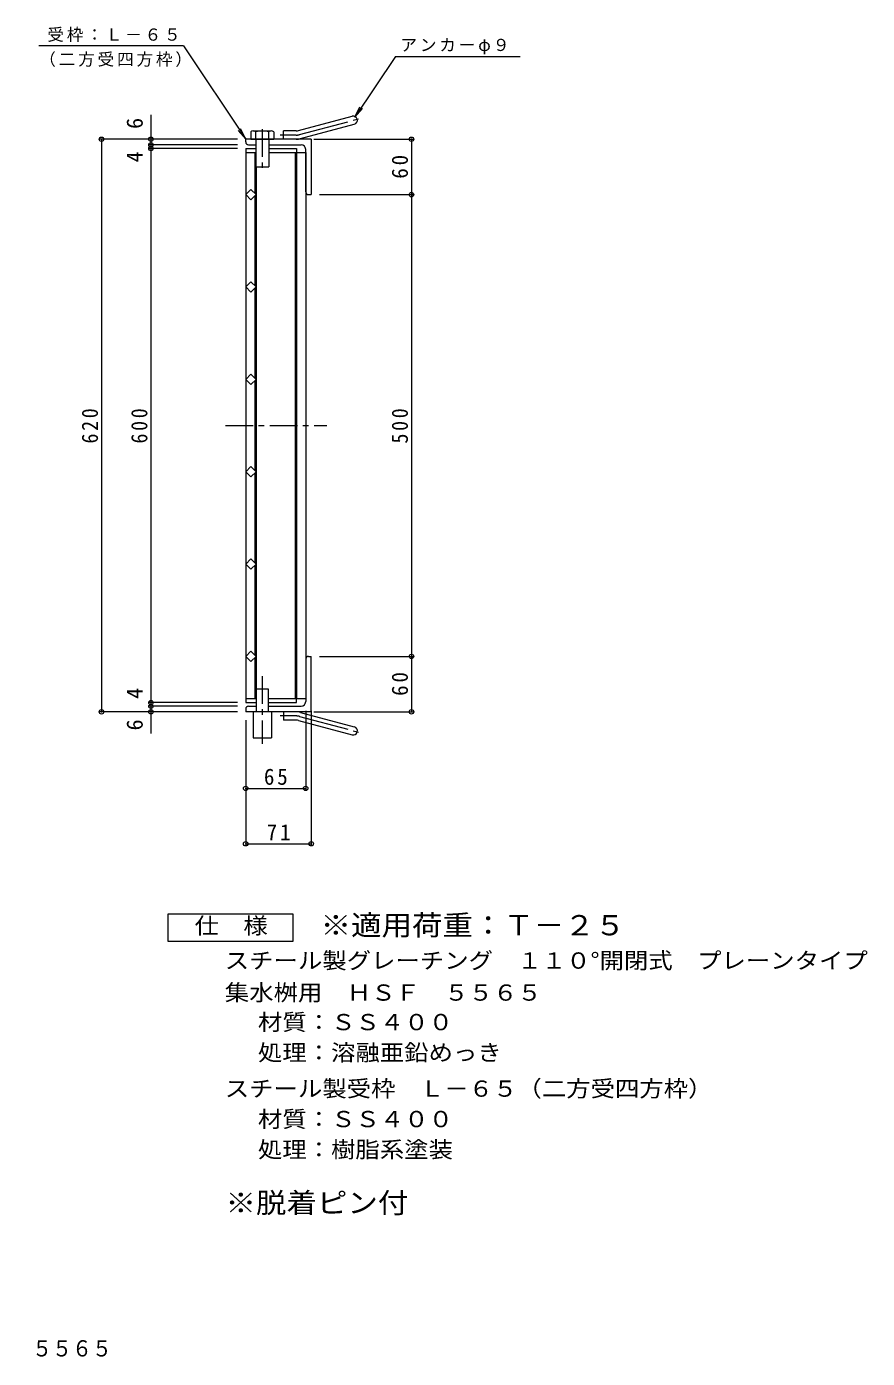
# Model space of a CAD drawing. Units: millimetres, scale not verified. Extents: x -912 to 1060, y -823 to 716.
# Drawn here: x 149 to 1060, y -823 to 619 of the extents above; entities that cross this region are included whole.
import ezdxf
from ezdxf.enums import TextEntityAlignment as Align

# ---------------------------------------------------------------- set-up
doc = ezdxf.new("R2010")
doc.units = ezdxf.units.MM
doc.header["$LTSCALE"] = 6
doc.header["$PDMODE"] = 32
doc.header["$PDSIZE"] = 4.8
doc.linetypes.add('CHAIN1', pattern=[8, 5, -1, 1, -1])
doc.linetypes.add('CHAIN2', pattern=[12, 9, -1, 1, -1])
for name, color, linetype, lineweight in [('A-1', 2, 'Continuous', 9), ('A-2', 3, 'Continuous', 9), ('A-4', 7, 'Continuous', 9), ('A-5', 7, 'Continuous', 9), ('A-9', 4, 'Continuous', 9), ('F-4_F-4ﾚｲﾔ', 2, 'Continuous', 9)]:
    doc.layers.add(name, color=color, linetype=linetype, lineweight=lineweight)
doc.layers.add('F-5_F-5ﾚｲﾔ', color=2, linetype='Continuous')
doc.styles.add('ＭＳ ゴシック', font='')
doc.styles.get('ＭＳ ゴシック').set_extended_font_data('MS Gothic')

msp = doc.modelspace()

# ---------------------------------------------------------------- linework, layer by layer
at = {"layer": 'A-1'}
for p, q in [((443.815, 506.718), (502.006, 522.31)), ((427.671, 497.411), (427.671, 506.411)), ((441.486, 506.411), (427.671, 506.411)), ((446.144, 498.024), (504.335, 513.617)), ((457.671, 497.411), (386.67, 497.411)), ((386.67, 494.411), (386.67, 497.411)), ((389.671, 491.411), (397.67, 491.411)), ((411.671, 491.411), (446.671, 491.411)), ((457.671, 497.411), (457.671, 437.411)), ((451.671, 440.411), (451.671, 486.411)), ((454.67, 437.411), (457.671, 437.411)), ((451.671, -65.589), (451.671, -111.589)), ((454.67, -62.589), (457.671, -62.589)), ((457.671, -122.589), (457.671, -62.589)), ((386.67, -119.589), (386.67, -122.589)), ((457.671, -122.589), (386.67, -122.589)), ((389.671, -116.589), (398.171, -116.589)), ((411.17, -116.589), (446.671, -116.589)), ((427.671, -122.589), (427.671, -131.589)), ((446.144, -123.203), (504.335, -138.795)), ((441.486, -131.589), (427.671, -131.589)), ((443.815, -131.896), (502.006, -147.488))]:
    msp.add_line(p, q, dxfattribs=at)
at = {"layer": 'A-1', "linetype": 'CHAIN2'}
for p, q in [((444.98, 502.371), (510.146, 519.832)), ((441.486, 501.911), (423.866, 501.911)), ((441.486, -127.089), (423.866, -127.089)), ((444.98, -127.549), (510.146, -145.01))]:
    msp.add_line(p, q, dxfattribs=at)
at = {"layer": 'A-1'}
for centre, radius, start, end in [((503.17, 517.963), 4.5, 285.00014, 104.99991), ((441.486, 515.411), 9, 270, 285.00002), ((389.671, 494.411), 3, 180, 270), ((441.486, 515.411), 18, 270, 285), ((446.671, 486.411), 5, 0, 90), ((454.67, 440.411), 3, 180, 270), ((454.67, -65.589), 3, 90, 180), ((446.671, -111.589), 5, 270, 0), ((389.671, -119.589), 3, 90, 180), ((441.486, -140.589), 18, 74.99998, 89.99998), ((441.486, -140.589), 9, 74.99998, 90), ((503.17, -143.141), 4.5, 255.00008, 74.99986)]:
    msp.add_arc(centre, radius, start, end, dxfattribs=at)
at = {"layer": 'A-1', "linetype": 'CHAIN2'}
for centre, start, end in [((441.486, 515.411), 270, 284.99995), ((441.486, -140.589), 75.00005, 90)]:
    msp.add_arc(centre, 13.5, start, end, dxfattribs=at)
at = {"layer": 'A-2'}
for p, q in [((386.67, 487.411), (386.67, -112.589)), ((386.67, 487.411), (397.67, 487.411)), ((386.67, 482.911), (397.67, 482.911)), ((396.671, 482.911), (396.671, 438.725)), ((411.671, 482.911), (451.671, 482.911)), ((440.171, 482.911), (440.171, -108.089)), ((441.67, 482.911), (441.67, -108.089)), ((451.671, 482.911), (451.671, -108.089)), ((398.171, 467.411), (398.171, -108.089)), ((396.671, 436.097), (396.671, 338.725)), ((396.671, 336.097), (396.671, 238.725)), ((396.671, 236.097), (396.671, 138.725)), ((396.671, 136.097), (396.671, 38.725)), ((396.671, 36.097), (396.671, -61.275)), ((396.671, -63.903), (396.671, -108.089)), ((386.67, -108.089), (398.171, -108.089)), ((386.67, -112.589), (398.171, -112.589)), ((411.17, -108.089), (451.671, -108.089))]:
    msp.add_line(p, q, dxfattribs=at)
at = {"layer": 'A-2', "linetype": 'CHAIN1'}
msp.add_line((364.681, 187.411), (474.525, 187.411), dxfattribs=at)
at = {"layer": 'A-2'}
for points in [[(411.671, 487.411), (441.67, 487.411), (441.67, 482.911)], [(411.17, -112.589), (441.67, -112.589), (441.67, -108.089)]]:
    msp.add_lwpolyline(points, dxfattribs=at)
for points in [[(397.984, 437.411), (392.327, 431.754), (386.671, 437.411), (392.327, 443.068)], [(397.984, 337.411), (392.327, 331.754), (386.671, 337.411), (392.327, 343.068)], [(397.984, 237.411), (392.327, 231.754), (386.671, 237.411), (392.327, 243.068)], [(397.984, 137.411), (392.327, 131.754), (386.671, 137.411), (392.327, 143.068)], [(397.984, 37.411), (392.327, 31.754), (386.671, 37.411), (392.327, 43.068)], [(397.984, -62.589), (392.327, -68.246), (386.671, -62.589), (392.327, -56.932)]]:
    msp.add_lwpolyline(points, close=True, dxfattribs=at)
at = {"layer": 'A-4'}
for p, q in [((284.063, 523.675), (284.063, -146.022)), ((377.67, 497.411), (228.749, 497.411)), ((230.549, 497.411), (230.549, -122.589)), ((377.67, 491.411), (282.263, 491.411)), ((460.486, 497.411), (568.025, 497.411)), ((566.225, 497.411), (566.225, 437.411)), ((377.67, 487.411), (282.263, 487.411)), ((466.671, 437.411), (568.025, 437.411)), ((566.225, 437.411), (566.225, -62.589)), ((466.671, -62.589), (568.025, -62.589)), ((566.225, -62.589), (566.225, -122.589)), ((377.67, -112.589), (282.263, -112.589)), ((377.67, -122.589), (228.749, -122.589)), ((377.67, -116.589), (282.263, -116.589)), ((451.671, -121.589), (451.671, -207.306)), ((457.67, -121.589), (457.67, -267.27)), ((460.486, -122.589), (568.025, -122.589)), ((386.67, -131.589), (386.67, -267.27)), ((386.67, -205.506), (451.671, -205.506)), ((386.67, -265.47), (457.67, -265.47))]:
    msp.add_line(p, q, dxfattribs=at)
for p in [(230.549, 497.411), (284.063, 497.411), (284.063, 491.411), (566.225, 497.411), (284.063, 487.411), (566.225, 437.411), (566.225, -62.589), (284.063, -112.589), (284.063, -116.589), (230.549, -122.589), (284.063, -122.589), (566.225, -122.589), (386.67, -205.506), (451.671, -205.506), (386.67, -265.47), (457.67, -265.47)]:
    msp.add_point(p, dxfattribs=at)
at = {"layer": 'A-5'}
for p, q in [((319.434, 598.497), (162.67, 598.497)), ((319.434, 598.497), (386.67, 497.411)), ((548.877, 587.156), (504.967, 521.139)), ((548.877, 587.156), (683.872, 587.156)), ((504.967, 521.139), (510.472, 532.362)), ((504.967, 521.139), (513.189, 530.555)), ((386.67, 497.411), (378.448, 506.826)), ((386.67, 497.411), (381.165, 508.634))]:
    msp.add_line(p, q, dxfattribs=at)
at = {"layer": 'A-9'}
for p, q in [((394.951, 506.371), (414.39, 506.371)), ((397.671, 497.411), (397.671, 505.331)), ((411.671, 497.411), (411.671, 505.331)), ((417.109, 505.331), (417.109, 497.411)), ((397.67, 497.411), (397.67, 467.411)), ((411.671, 497.411), (411.671, 467.411)), ((397.67, 467.411), (411.671, 467.411)), ((398.171, -97.589), (411.17, -97.589)), ((398.171, -97.589), (398.171, -122.589)), ((411.17, -97.589), (411.17, -122.589)), ((394.67, -122.589), (394.67, -150.589)), ((414.67, -122.589), (414.67, -150.589)), ((394.67, -150.589), (414.67, -150.589))]:
    msp.add_line(p, q, dxfattribs=at)
at = {"layer": 'A-9', "linetype": 'CHAIN1'}
for p, q in [((404.671, 508.306), (404.671, 461.95)), ((404.671, -83.886), (404.671, -157.081))]:
    msp.add_line(p, q, dxfattribs=at)
at = {"layer": 'A-9'}
msp.add_lwpolyline([(392.232, 505.331), (392.232, 497.411), (417.109, 497.411)], dxfattribs=at)
for centre, radius, start, end in [((394.951, 502.297), 4.074, 48.12389, 131.8763), ((404.671, 482.305), 24.066, 73.09029, 106.90971), ((414.39, 502.297), 4.074, 48.1237, 131.87611)]:
    msp.add_arc(centre, radius, start, end, dxfattribs=at)
at = {"layer": 'F-4_F-4ﾚｲﾔ'}
msp.add_lwpolyline([(302.838, -371.224), (302.838, -341.224), (437.837, -341.224), (437.837, -371.224)], close=True, dxfattribs=at)

# ---------------------------------------------------------------- texts
at = {"layer": 'A-4', "color": 2, "style": 'ＭＳ ゴシック'}
for s, p in [('6', (280.463, 508.572)), ('4', (280.463, 472.283)), ('4', (280.463, -108.555)), ('6', (280.463, -142.789))]:
    msp.add_text(s, height=17.6, rotation=90, dxfattribs=at).set_placement(p, align=Align.BOTTOM_LEFT)
at = {"layer": 'A-4', "color": 2, "char_height": 17.6, "attachment_point": 7, "rotation": 90, "style": 'ＭＳ ゴシック'}
for s, insert in [('\\T1.27;\\W0.95;60', (562.625, 454.661)), ('\\T1.27;\\W0.9;620', (226.949, 167.911)), ('\\T1.27;\\W0.9;600', (280.463, 167.911)), ('\\T1.27;\\W0.9;500', (562.625, 167.911)), ('\\T1.27;\\W0.95;60', (562.625, -105.339))]:
    msp.add_mtext(s, dxfattribs=dict(at, insert=insert))
at = {"layer": 'A-4', "color": 2, "char_height": 17.6, "attachment_point": 7, "style": 'ＭＳ ゴシック'}
for s, insert in [('\\T1.27;\\W0.95;65', (406.421, -201.906)), ('\\T1.27;\\W0.95;71', (409.421, -261.87))]:
    msp.add_mtext(s, dxfattribs=dict(at, insert=insert))
at = {"layer": 'A-5', "char_height": 13.2, "attachment_point": 7, "style": 'ＭＳ ゴシック'}
for s, insert in [('\\T1.17;受枠：Ｌ－６５', (171.879, 602.69)), ('\\T1.17;アンカーφ９', (554.23, 589.338)), ('\\T1.17;（二方受四方枠）', (163.055, 575.633))]:
    msp.add_mtext(s, dxfattribs=dict(at, insert=insert))
at = {"layer": 'F-4_F-4ﾚｲﾔ', "style": 'ＭＳ ゴシック', "width": 1.1}
for s, p in [('仕\u3000様', (331.338, -368.225)), ('スチール製グレーチング\u3000１１０°開閉式\u3000プレーンタイプ', (364.091, -405.977)), ('集水桝用\u3000ＨＳＦ\u3000５５６５', (364.091, -440.664)), ('材質：ＳＳ４００', (399.919, -472.646)), ('処理：溶融亜鉛めっき', (399.919, -505.647)), ('スチール製受枠\u3000Ｌ－６５（二方受四方枠）', (364.092, -544.647)), ('材質：ＳＳ４００', (399.918, -577.647)), ('処理：樹脂系塗装', (399.918, -610.647))]:
    msp.add_text(s, height=17.6, dxfattribs=at).set_placement(p, align=Align.BOTTOM_LEFT)
at = {"layer": 'F-4_F-4ﾚｲﾔ', "color": 3, "style": 'ＭＳ ゴシック', "width": 1.1}
msp.add_text('※脱着ピン付', height=21.99, dxfattribs=at).set_placement((364.849, -671.861), align=Align.BOTTOM_LEFT)
at = {"layer": 'F-5_F-5ﾚｲﾔ', "color": 3, "style": 'ＭＳ ゴシック', "width": 1.1}
msp.add_text('※適用荷重：Ｔ－２５', height=21.99, dxfattribs=at).set_placement((467.837, -371.224), align=Align.BOTTOM_LEFT)
at = {"layer": 'F-5_F-5ﾚｲﾔ', "style": 'ＭＳ ゴシック', "width": 0.9}
msp.add_text('集水桝用\u3000ＨＳＦ\u3000５５６５', height=17.6, dxfattribs=at).set_placement((-39.071, -825.907), align=Align.BOTTOM_LEFT)

doc.saveas('drawing.dxf')
